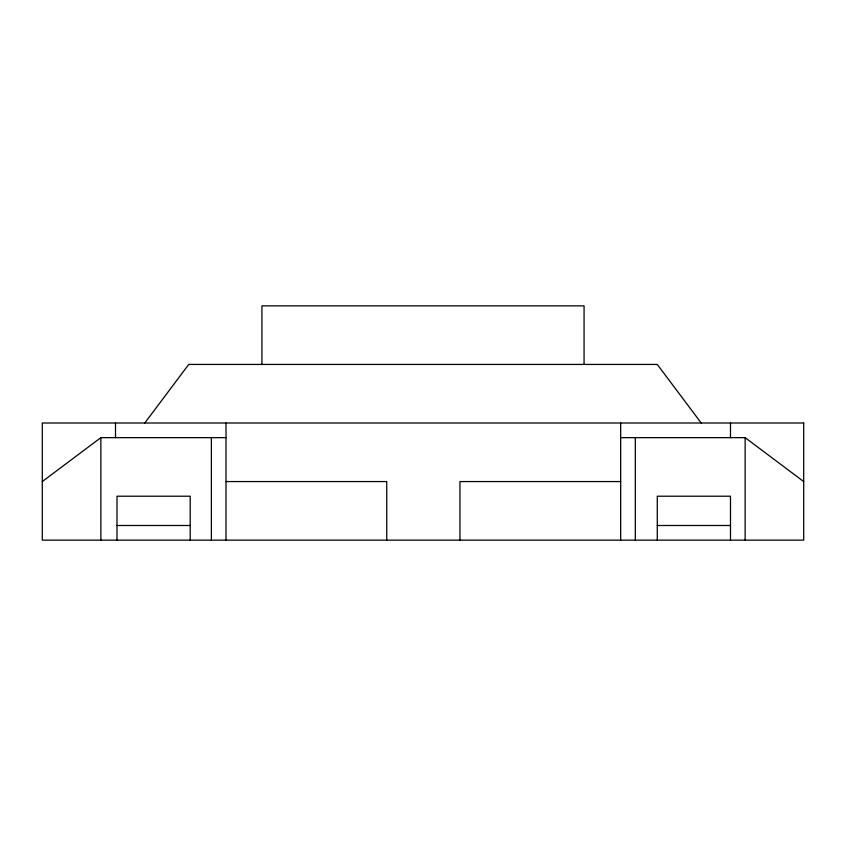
<?xml version="1.0" encoding="UTF-8"?>
<svg xmlns="http://www.w3.org/2000/svg" width="846" height="846" viewBox="0 0 846 846"><rect width="100%" height="100%" fill="white"/><g stroke="black" fill="none" stroke-linecap="round" stroke-linejoin="round"><path stroke-width="1.27" d="M144.793 423L188.721 364.436L657.279 364.436L701.207 423M42.3 481.564L100.864 437.646L226.019 437.646M620.668 437.646L745.136 437.646L803.7 481.564M226.019 481.564L386.738 481.564L386.738 540.139M620.668 481.564L459.949 481.564L459.949 540.139M117.002 525.493L190.213 525.493M657.279 525.493L730.489 525.493M745.136 437.646L745.136 540.139M730.489 423L730.489 437.646M730.489 540.139L730.489 496.211L657.279 496.211L657.279 540.139M635.314 437.646L635.314 540.139M620.668 423L620.668 540.139M584.068 364.436L584.068 305.861L261.932 305.861L261.932 364.436M226.019 423L226.019 540.139M211.384 437.646L211.384 540.139M190.213 540.139L190.213 496.211L117.002 496.211L117.002 540.139M115.511 423L115.511 437.646M100.864 437.646L100.864 540.139M803.7 423L42.3 423L42.3 540.139L803.7 540.139L803.7 423"/></g></svg>
